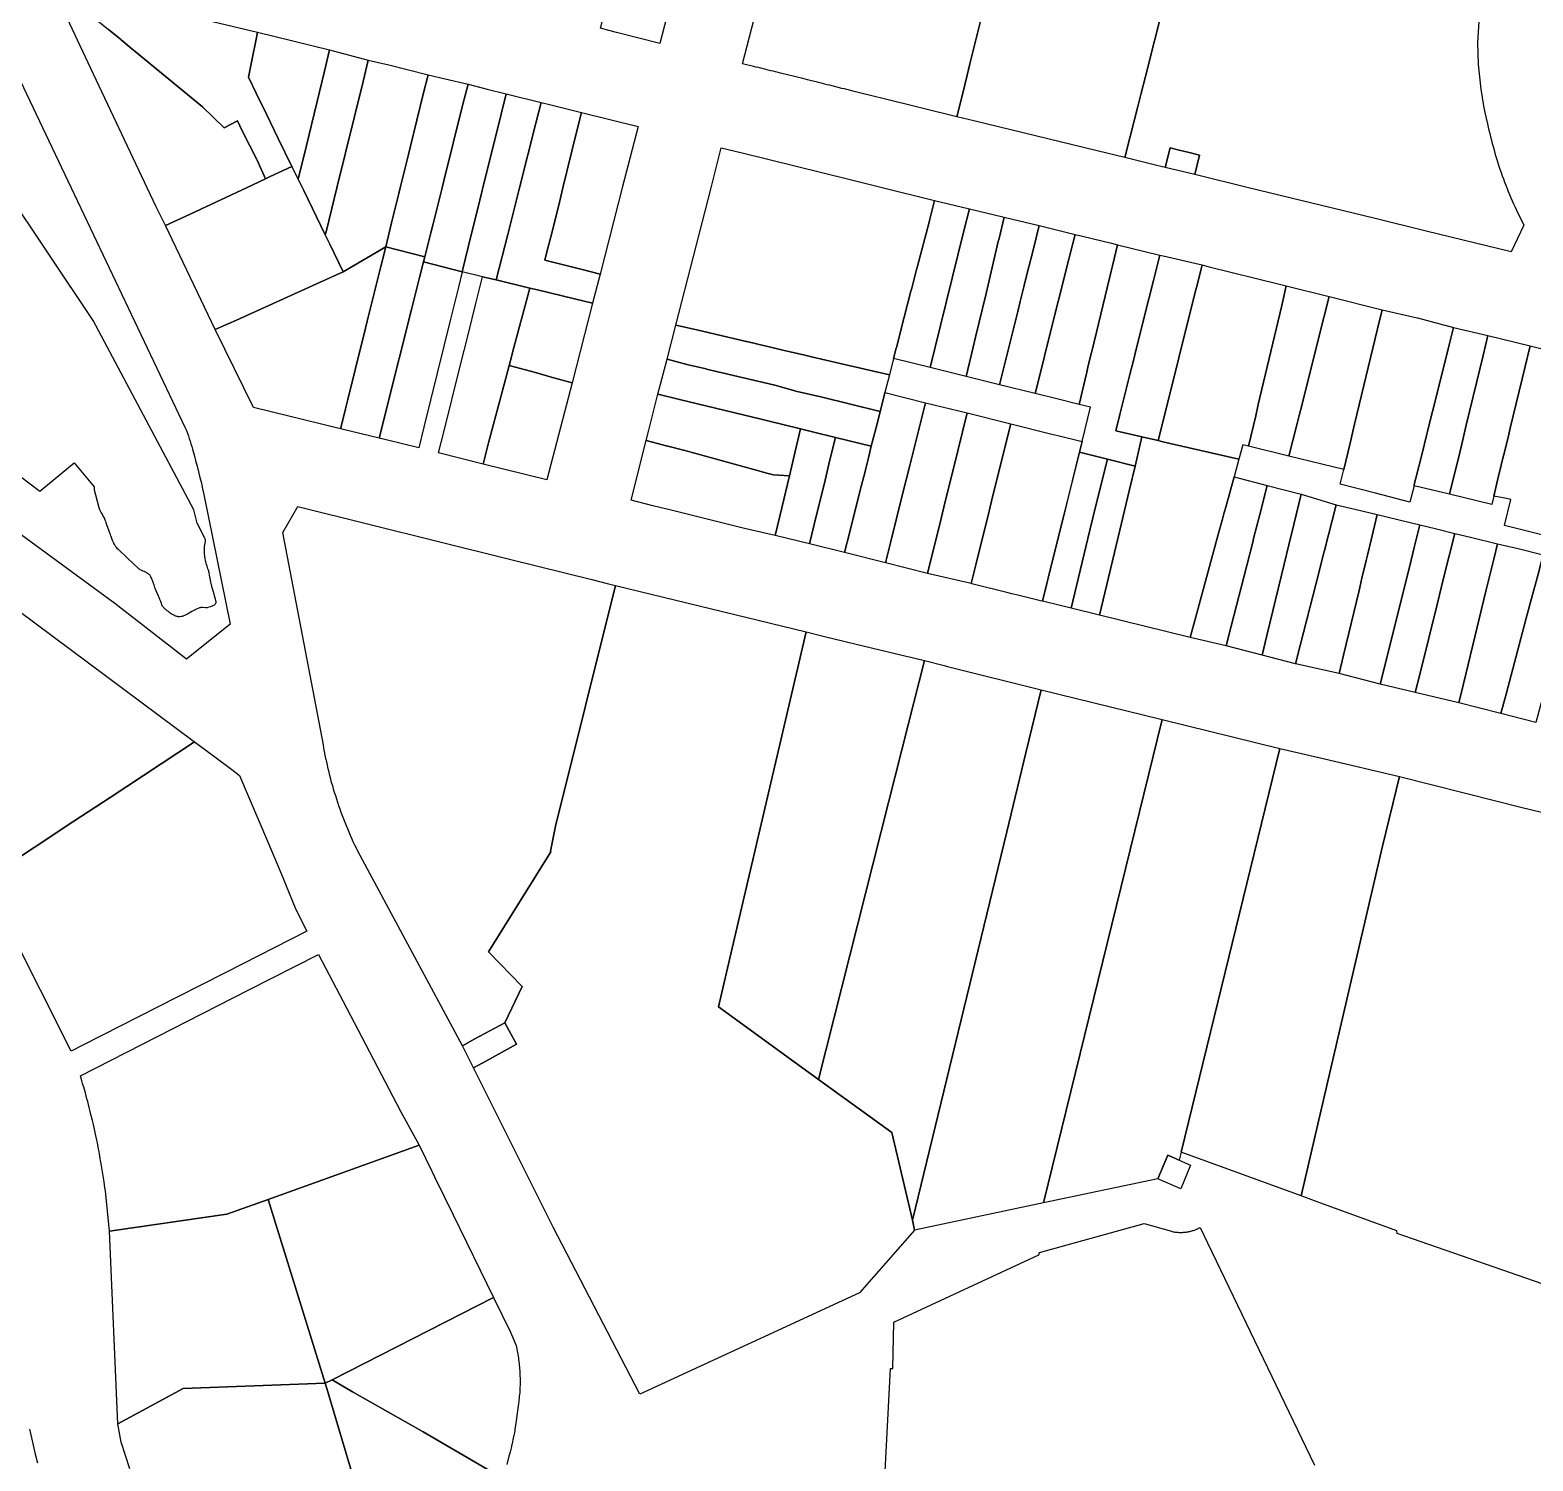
# Model space of a CAD drawing. Header units: metres. Extents: x 3 to 1005126, y 39 to 4383651.
# Drawn here: x 478581.5 to 478789.9, y 4372118.8 to 4372317.1 of the extents above; entities that cross this region are included whole.
import ezdxf

# ---------------------------------------------------------------- set-up
doc = ezdxf.new("R2010")
doc.units = ezdxf.units.M
doc.header["$MEASUREMENT"] = 0
doc.layers.add('TM_Llucmajor', color=7, linetype='Continuous')

msp = doc.modelspace()

# ---------------------------------------------------------------- linework, layer by layer
at = {"layer": 'TM_Llucmajor', "linetype": 'Continuous', "flags": 128}
for points in [[(478661.98, 4372317.01), (478660.62, 4372317.36), (478661.12, 4372319.34), (478661.36, 4372320.29), (478662.09, 4372323.12), (478662.42, 4372324.49), (478663.49, 4372328.65), (478664.08, 4372331), (478665.36, 4372336.08), (478670.75, 4372334.74), (478673.66, 4372334.01), (478672.64, 4372330.04), (478672.52, 4372329.57), (478670.73, 4372322.59), (478668.85, 4372315.23), (478665.94, 4372315.98), (478662.85, 4372316.78), (478661.98, 4372317.01)], [(478729.49, 4372300.36), (478712.39, 4372304.51), (478710.04, 4372305.08), (478710.81, 4372308.17), (478711.48, 4372310.86), (478711.86, 4372312.4), (478713.52, 4372319.06), (478713.71, 4372319.82), (478714.27, 4372322.09), (478715.35, 4372326.43), (478718, 4372325.76), (478722.98, 4372324.5), (478725.25, 4372323.93), (478727.35, 4372323.4), (478730.83, 4372322.52), (478733.43, 4372321.86), (478733.56, 4372321.83), (478738.68, 4372320.54), (478736.23, 4372310.85), (478735.55, 4372308.16), (478735.14, 4372306.52), (478734.04, 4372302.17), (478733.35, 4372299.42), (478729.49, 4372300.36)], [(478608.45, 4372303.54), (478610.28, 4372304.52), (478610.96, 4372303.11), (478612.98, 4372299.15), (478613.02, 4372299.05), (478614.17, 4372296.48), (478611.52, 4372295.24), (478603.02, 4372291.27), (478600.32, 4372290.02), (478599.22, 4372292.23), (478599.03, 4372292.62), (478597.79, 4372295.24), (478589.96, 4372311.78), (478585.92, 4372320.31), (478587.07, 4372321.53), (478592.43, 4372317.17), (478593.82, 4372316.03), (478595.66, 4372314.52), (478596.12, 4372314.14), (478605.42, 4372306.48), (478608.45, 4372303.54)], [(478615.95, 4372302.09), (478614.32, 4372305.44), (478612.89, 4372308.35), (478611.82, 4372310.55), (478612.46, 4372313.79), (478612.68, 4372314.91), (478612.83, 4372315.62), (478613.07, 4372316.81), (478623.07, 4372314.35), (478622.34, 4372311.38), (478619.84, 4372301.08), (478618.7, 4372296.45), (478617.85, 4372298.2), (478615.95, 4372302.09)], [(478619.29, 4372295.24), (478618.7, 4372296.45), (478619.84, 4372301.08), (478622.34, 4372311.38), (478623.07, 4372314.35), (478628.42, 4372312.94), (478627.7, 4372309.99), (478624.08, 4372295.24), (478622.57, 4372289.11), (478622.47, 4372288.72), (478619.47, 4372294.86), (478619.29, 4372295.24)], [(478623.09, 4372287.44), (478622.47, 4372288.72), (478622.57, 4372289.11), (478624.08, 4372295.24), (478627.7, 4372309.99), (478628.42, 4372312.94), (478631.28, 4372312.26), (478636.72, 4372310.9), (478636.06, 4372308.23), (478634.28, 4372300.99), (478634, 4372299.84), (478632.86, 4372295.24), (478632.66, 4372294.45), (478631.66, 4372290.36), (478630.84, 4372287.03), (478624.96, 4372283.61), (478623.09, 4372287.44)], [(478636.26, 4372285.67), (478630.84, 4372287.03), (478631.66, 4372290.36), (478632.66, 4372294.45), (478632.86, 4372295.24), (478634, 4372299.84), (478634.28, 4372300.99), (478636.06, 4372308.23), (478636.72, 4372310.9), (478639.11, 4372310.33), (478642.26, 4372309.58), (478641.56, 4372306.81), (478638.91, 4372296.21), (478638.66, 4372295.24), (478637.41, 4372290.26), (478637.1, 4372289.01), (478636.26, 4372285.67)], [(478641.45, 4372283.6), (478636.09, 4372284.98), (478636.26, 4372285.67), (478637.1, 4372289.01), (478637.41, 4372290.26), (478638.66, 4372295.24), (478638.91, 4372296.21), (478641.56, 4372306.81), (478642.26, 4372309.58), (478644.89, 4372308.91), (478647.53, 4372308.24), (478646.84, 4372305.45), (478644.32, 4372295.24), (478644.22, 4372294.87), (478643.52, 4372292.01), (478642.79, 4372289.08), (478641.45, 4372283.6)], [(478644.28, 4372282.91), (478641.45, 4372283.6), (478642.79, 4372289.08), (478643.52, 4372292.01), (478644.22, 4372294.87), (478644.32, 4372295.24), (478646.84, 4372305.45), (478647.53, 4372308.24), (478652.41, 4372307.05), (478651.68, 4372304.19), (478649.41, 4372295.24), (478649.32, 4372294.86), (478647.77, 4372288.75), (478646.16, 4372282.46), (478644.28, 4372282.91)], [(478650.81, 4372281.33), (478646.16, 4372282.46), (478647.77, 4372288.75), (478649.32, 4372294.86), (478649.41, 4372295.24), (478651.68, 4372304.19), (478652.41, 4372307.05), (478653.54, 4372306.77), (478656.72, 4372306), (478657.99, 4372305.69), (478657.27, 4372302.74), (478655.41, 4372295.24), (478654.97, 4372293.44), (478653.95, 4372289.31), (478653.11, 4372285.97), (478652.92, 4372285.19), (478658.09, 4372283.9), (478660.56, 4372283.27), (478659.51, 4372279.23), (478657.03, 4372279.83), (478651.91, 4372281.08), (478650.81, 4372281.33)], [(478658.09, 4372283.9), (478652.92, 4372285.19), (478653.11, 4372285.97), (478653.95, 4372289.31), (478654.97, 4372293.44), (478655.41, 4372295.24), (478657.27, 4372302.74), (478657.99, 4372305.69), (478665.83, 4372303.72), (478663.64, 4372295.24), (478660.56, 4372283.27), (478658.09, 4372283.9)], [(478673.99, 4372275.53), (478671.08, 4372276.21), (478675.95, 4372295.24), (478677.37, 4372300.78), (478680.27, 4372300.07), (478683.83, 4372299.19), (478695.25, 4372296.38), (478699.87, 4372295.24), (478706.96, 4372293.49), (478706.24, 4372290.69), (478706.19, 4372290.49), (478704.58, 4372284.35), (478704.41, 4372283.72), (478703.79, 4372281.33), (478703.68, 4372280.91), (478702.74, 4372277.29), (478701.65, 4372273.08), (478701.63, 4372273.02), (478701.25, 4372271.58), (478700.68, 4372269.3), (478693.87, 4372270.9), (478689.87, 4372271.82), (478688.94, 4372272.04), (478685.92, 4372272.74), (478683.82, 4372273.23), (478683.62, 4372273.28), (478680.9, 4372273.92), (478680.82, 4372273.94), (478676.51, 4372274.94), (478673.99, 4372275.53)], [(478743.03, 4372297.06), (478738.94, 4372298.06), (478739.6, 4372300.77), (478741.03, 4372300.41), (478741.45, 4372300.31), (478742.26, 4372300.11), (478743.69, 4372299.75), (478743.03, 4372297.06)], [(478607.22, 4372275.58), (478600.32, 4372290.02), (478603.02, 4372291.27), (478611.52, 4372295.24), (478614.17, 4372296.48), (478614.75, 4372296.76), (478617.85, 4372298.2), (478618.7, 4372296.45), (478619.29, 4372295.24), (478619.47, 4372294.86), (478622.47, 4372288.72), (478623.09, 4372287.44), (478624.96, 4372283.61), (478621.66, 4372282.11), (478610.16, 4372276.91), (478609.07, 4372276.42), (478607.22, 4372275.58)], [(478706.33, 4372270.33), (478701.25, 4372271.58), (478701.63, 4372273.02), (478701.65, 4372273.08), (478702.74, 4372277.29), (478703.68, 4372280.91), (478703.79, 4372281.33), (478704.41, 4372283.72), (478704.58, 4372284.35), (478706.19, 4372290.49), (478706.24, 4372290.69), (478706.96, 4372293.49), (478711.77, 4372292.33), (478711.06, 4372289.46), (478707.77, 4372276.15), (478706.33, 4372270.33)], [(478711.34, 4372269.08), (478706.33, 4372270.33), (478707.77, 4372276.15), (478711.06, 4372289.46), (478711.77, 4372292.33), (478716.59, 4372291.16), (478715.9, 4372288.23), (478715.79, 4372287.79), (478714.94, 4372284.21), (478714.08, 4372280.59), (478712.63, 4372274.51), (478712.31, 4372273.15), (478711.34, 4372269.08)], [(478715.94, 4372267.94), (478711.34, 4372269.08), (478712.31, 4372273.15), (478712.63, 4372274.51), (478714.08, 4372280.59), (478714.94, 4372284.21), (478715.79, 4372287.79), (478715.9, 4372288.23), (478716.59, 4372291.16), (478721.45, 4372289.99), (478720.6, 4372286.58), (478719.71, 4372283.02), (478719.33, 4372281.52), (478718.83, 4372279.46), (478718.49, 4372278.09), (478716.95, 4372271.97), (478715.94, 4372267.94)], [(478720.9, 4372266.72), (478715.94, 4372267.94), (478716.95, 4372271.97), (478718.49, 4372278.09), (478718.83, 4372279.46), (478719.33, 4372281.52), (478719.71, 4372283.02), (478720.6, 4372286.58), (478721.45, 4372289.99), (478726.43, 4372288.78), (478725.72, 4372285.9), (478725.58, 4372285.34), (478722.66, 4372273.77), (478722.19, 4372271.88), (478721.9, 4372270.73), (478720.9, 4372266.72)], [(478723.91, 4372265.98), (478720.9, 4372266.72), (478721.9, 4372270.73), (478722.19, 4372271.88), (478722.66, 4372273.77), (478725.58, 4372285.34), (478725.72, 4372285.9), (478726.43, 4372288.78), (478727.44, 4372288.53), (478731.46, 4372287.55), (478732.33, 4372287.34), (478731.63, 4372284.41), (478731.49, 4372283.85), (478728.79, 4372272.74), (478728.67, 4372272.25), (478728.22, 4372270.36), (478728.06, 4372269.69), (478726.99, 4372265.22), (478723.91, 4372265.98)], [(478624.59, 4372261.81), (478612.5, 4372264.77), (478607.22, 4372275.58), (478609.07, 4372276.42), (478610.16, 4372276.91), (478621.66, 4372282.11), (478624.96, 4372283.61), (478630.84, 4372287.03), (478630.12, 4372284.16), (478628.29, 4372276.77), (478628.04, 4372275.78), (478627.34, 4372272.97), (478626.99, 4372271.51), (478626.61, 4372270.01), (478625.6, 4372265.9), (478625.28, 4372264.59), (478625, 4372263.43), (478624.59, 4372261.81)], [(478629.94, 4372260.51), (478624.59, 4372261.81), (478625, 4372263.43), (478625.28, 4372264.59), (478625.6, 4372265.9), (478626.61, 4372270.01), (478626.99, 4372271.51), (478627.34, 4372272.97), (478628.04, 4372275.78), (478628.29, 4372276.77), (478630.12, 4372284.16), (478630.84, 4372287.03), (478636.26, 4372285.67), (478636.09, 4372284.98), (478635.53, 4372282.81), (478634.41, 4372278.36), (478630.96, 4372264.58), (478630.67, 4372263.44), (478629.94, 4372260.51)], [(478728.56, 4372264.82), (478726.99, 4372265.22), (478728.06, 4372269.69), (478728.22, 4372270.36), (478728.67, 4372272.25), (478728.79, 4372272.74), (478731.49, 4372283.85), (478731.63, 4372284.41), (478732.33, 4372287.34), (478738.2, 4372285.91), (478737.31, 4372282.4), (478736.67, 4372279.83), (478734.91, 4372272.87), (478734.51, 4372271.31), (478734.02, 4372269.35), (478732.63, 4372263.81), (478732.06, 4372261.53), (478735.7, 4372260.7), (478734.74, 4372256.65), (478730.94, 4372257.6), (478727.04, 4372258.59), (478727.41, 4372260.06), (478728.56, 4372264.82)], [(478630.91, 4372260.28), (478629.94, 4372260.51), (478630.67, 4372263.44), (478630.96, 4372264.58), (478634.41, 4372278.36), (478635.53, 4372282.81), (478636.09, 4372284.98), (478641.45, 4372283.6), (478640.92, 4372281.48), (478639.82, 4372277.01), (478636.14, 4372262.06), (478635.42, 4372259.2), (478630.91, 4372260.28)], [(478735.7, 4372260.7), (478732.06, 4372261.53), (478732.63, 4372263.81), (478734.02, 4372269.35), (478734.51, 4372271.31), (478734.91, 4372272.87), (478736.67, 4372279.83), (478737.31, 4372282.4), (478738.2, 4372285.91), (478738.66, 4372285.8), (478743.64, 4372284.63), (478744.04, 4372284.54), (478743.34, 4372281.73), (478743.15, 4372280.94), (478738.51, 4372262.36), (478737.97, 4372260.19), (478735.7, 4372260.7)], [(478738.58, 4372260.04), (478737.97, 4372260.19), (478738.51, 4372262.36), (478743.15, 4372280.94), (478743.34, 4372281.73), (478744.04, 4372284.54), (478745.01, 4372284.3), (478754.76, 4372281.87), (478755.72, 4372281.63), (478755.08, 4372278.9), (478751.84, 4372265.19), (478751.49, 4372263.63), (478750.49, 4372259.4), (478749.68, 4372259.61), (478749.15, 4372257.63), (478743.86, 4372258.84), (478738.58, 4372260.04)], [(478644.34, 4372256.94), (478638.16, 4372258.49), (478638.89, 4372261.38), (478641.17, 4372270.53), (478642.27, 4372274.87), (478643.35, 4372279.22), (478644.28, 4372282.91), (478646.16, 4372282.46), (478650.81, 4372281.33), (478648.62, 4372273.1), (478648.15, 4372271.31), (478647.96, 4372270.62), (478647.5, 4372268.86), (478645.11, 4372259.87), (478644.34, 4372256.94)], [(478651.61, 4372269.62), (478647.96, 4372270.62), (478648.15, 4372271.31), (478648.62, 4372273.1), (478650.81, 4372281.33), (478651.91, 4372281.08), (478657.03, 4372279.83), (478659.51, 4372279.23), (478656.72, 4372268.2), (478653.99, 4372268.96), (478651.61, 4372269.62)], [(478756.08, 4372258.03), (478750.49, 4372259.4), (478751.49, 4372263.63), (478751.84, 4372265.19), (478755.08, 4372278.9), (478755.72, 4372281.63), (478761.66, 4372280.15), (478760.99, 4372277.46), (478759.87, 4372273.06), (478758.78, 4372268.75), (478757.68, 4372264.38), (478757.56, 4372263.86), (478757.13, 4372262.2), (478756.08, 4372258.03)], [(478763.68, 4372256.17), (478756.08, 4372258.03), (478757.13, 4372262.2), (478757.56, 4372263.86), (478757.68, 4372264.38), (478758.78, 4372268.75), (478759.87, 4372273.06), (478760.99, 4372277.46), (478761.66, 4372280.15), (478768.99, 4372278.3), (478768.36, 4372275.67), (478765.19, 4372262.48), (478764.56, 4372259.85), (478763.68, 4372256.17)], [(478773.43, 4372253.94), (478772.86, 4372251.65), (478768.11, 4372252.9), (478763.2, 4372254.17), (478763.68, 4372256.17), (478764.56, 4372259.85), (478765.19, 4372262.48), (478768.36, 4372275.67), (478768.99, 4372278.3), (478773.88, 4372277.21), (478773.91, 4372277.2), (478778.88, 4372275.88), (478778.24, 4372273.28), (478776.16, 4372264.94), (478775.81, 4372263.54), (478775.31, 4372261.47), (478775.11, 4372260.71), (478774.63, 4372258.78), (478773.69, 4372254.97), (478773.47, 4372254.11), (478773.43, 4372253.94)], [(478672.77, 4372270.71), (478669.85, 4372271.47), (478671.08, 4372276.21), (478673.99, 4372275.53), (478676.51, 4372274.94), (478680.82, 4372273.94), (478680.9, 4372273.92), (478683.62, 4372273.28), (478683.82, 4372273.23), (478685.92, 4372272.74), (478688.94, 4372272.04), (478689.87, 4372271.82), (478693.87, 4372270.9), (478700.68, 4372269.3), (478700.06, 4372266.84), (478699.9, 4372266.2), (478699.4, 4372264.23), (478691.17, 4372266.28), (478687.9, 4372267.02), (478684.78, 4372267.86), (478675.31, 4372270.11), (478675.26, 4372270.12), (478672.77, 4372270.71)], [(478778.37, 4372252.76), (478773.43, 4372253.94), (478773.47, 4372254.11), (478773.69, 4372254.97), (478774.63, 4372258.78), (478775.11, 4372260.71), (478775.31, 4372261.47), (478775.81, 4372263.54), (478776.16, 4372264.94), (478778.24, 4372273.28), (478778.88, 4372275.88), (478783.67, 4372274.76), (478783.01, 4372272.01), (478780.67, 4372262.31), (478779.99, 4372259.51), (478779.53, 4372257.56), (478779.37, 4372256.9), (478778.37, 4372252.76)], [(478784.49, 4372252.51), (478784.21, 4372251.34), (478778.37, 4372252.76), (478779.37, 4372256.9), (478779.53, 4372257.56), (478779.99, 4372259.51), (478780.67, 4372262.31), (478783.01, 4372272.01), (478783.67, 4372274.76), (478789.52, 4372273.34), (478788.83, 4372270.46), (478786.77, 4372261.92), (478786.51, 4372260.84), (478786.06, 4372258.97), (478785.62, 4372257.2), (478785.38, 4372256.21), (478785.21, 4372255.49), (478784.49, 4372252.51)], [(478786.24, 4372252.15), (478784.49, 4372252.51), (478785.21, 4372255.49), (478785.38, 4372256.21), (478785.62, 4372257.2), (478786.06, 4372258.97), (478786.51, 4372260.84), (478786.77, 4372261.92), (478788.83, 4372270.46), (478789.52, 4372273.34), (478798.5, 4372271.06), (478801.92, 4372264.42), (478810.02, 4372248.66), (478808.59, 4372246.8), (478801.58, 4372248.4), (478800.71, 4372244.77), (478796.88, 4372245.72), (478785.98, 4372248.43), (478786.86, 4372252.01), (478786.24, 4372252.15)], [(478656.72, 4372268.2), (478653.17, 4372254.76), (478644.34, 4372256.94), (478645.11, 4372259.87), (478647.5, 4372268.86), (478647.96, 4372270.62), (478651.61, 4372269.62), (478653.99, 4372268.96), (478656.72, 4372268.2)], [(478671.56, 4372265.9), (478668.59, 4372266.61), (478669.85, 4372271.47), (478672.77, 4372270.71), (478675.26, 4372270.12), (478675.31, 4372270.11), (478684.78, 4372267.86), (478687.9, 4372267.02), (478691.17, 4372266.28), (478699.4, 4372264.23), (478699.02, 4372262.71), (478698.18, 4372259.4), (478693.2, 4372260.62), (478690.2, 4372261.36), (478688.37, 4372261.81), (478683.63, 4372262.96), (478682.9, 4372263.15), (478674.1, 4372265.27), (478671.56, 4372265.9)], [(478669.96, 4372259.42), (478669.94, 4372259.42), (478666.96, 4372260.19), (478667.33, 4372261.66), (478668.59, 4372266.61), (478671.56, 4372265.9), (478674.1, 4372265.27), (478682.9, 4372263.15), (478683.63, 4372262.96), (478688.37, 4372261.81), (478687.63, 4372258.69), (478686.83, 4372255.33), (478684.63, 4372255.44), (478683.69, 4372255.7), (478681.87, 4372256.2), (478672.49, 4372258.78), (478669.96, 4372259.42)], [(478700.15, 4372243.26), (478694.47, 4372244.66), (478695.15, 4372247.37), (478696.7, 4372253.52), (478697.26, 4372255.72), (478697.41, 4372256.33), (478697.78, 4372257.79), (478698.18, 4372259.4), (478699.02, 4372262.71), (478699.4, 4372264.23), (478699.9, 4372266.2), (478700.06, 4372266.84), (478705.67, 4372265.45), (478704.15, 4372259.34), (478703.5, 4372256.72), (478702.51, 4372252.76), (478700.83, 4372246), (478700.15, 4372243.26)], [(478705.99, 4372241.76), (478700.15, 4372243.26), (478700.83, 4372246), (478702.51, 4372252.76), (478703.5, 4372256.72), (478704.15, 4372259.34), (478705.67, 4372265.45), (478711.45, 4372264.02), (478709.58, 4372256.34), (478709.25, 4372255.08), (478708.25, 4372250.98), (478707.66, 4372248.59), (478706.68, 4372244.59), (478705.99, 4372241.76)], [(478712.01, 4372240.37), (478705.99, 4372241.76), (478706.68, 4372244.59), (478707.66, 4372248.59), (478708.25, 4372250.98), (478709.25, 4372255.08), (478709.58, 4372256.34), (478711.45, 4372264.02), (478717.51, 4372262.51), (478714.99, 4372252.38), (478714.51, 4372250.42), (478712.7, 4372243.15), (478712.01, 4372240.37)], [(478689.61, 4372245.9), (478684.85, 4372247.05), (478685.49, 4372249.7), (478686.83, 4372255.33), (478687.63, 4372258.69), (478688.37, 4372261.81), (478690.2, 4372261.36), (478693.2, 4372260.62), (478692.44, 4372257.52), (478691.76, 4372254.71), (478690.26, 4372248.55), (478689.61, 4372245.9)], [(478712.3, 4372240.3), (478712.01, 4372240.37), (478712.7, 4372243.15), (478714.51, 4372250.42), (478714.99, 4372252.38), (478717.51, 4372262.51), (478723.2, 4372261.1), (478724.03, 4372260.89), (478727.4, 4372260.06), (478727.03, 4372258.59), (478725.58, 4372252.72), (478724.9, 4372249.99), (478724.36, 4372247.81), (478722.62, 4372240.74), (478721.91, 4372237.92), (478721.8, 4372237.95), (478718.5, 4372238.76), (478718.08, 4372238.86), (478717.67, 4372238.96), (478716.95, 4372239.14), (478712.3, 4372240.3)], [(478670.44, 4372250.53), (478667.87, 4372251.17), (478664.86, 4372251.92), (478666.96, 4372260.19), (478669.94, 4372259.42), (478669.96, 4372259.42), (478672.49, 4372258.78), (478681.87, 4372256.2), (478683.69, 4372255.7), (478684.63, 4372255.44), (478686.83, 4372255.33), (478685.49, 4372249.7), (478684.85, 4372247.05), (478680.59, 4372248), (478676.51, 4372249.02), (478670.44, 4372250.53)], [(478694.47, 4372244.66), (478689.61, 4372245.9), (478690.26, 4372248.55), (478691.76, 4372254.71), (478692.44, 4372257.52), (478693.2, 4372260.62), (478698.18, 4372259.4), (478697.78, 4372257.79), (478697.41, 4372256.33), (478697.26, 4372255.72), (478696.7, 4372253.52), (478695.15, 4372247.37), (478694.47, 4372244.66)], [(478742.37, 4372232.91), (478729.83, 4372236), (478730.56, 4372239.08), (478732.4, 4372246.79), (478733.96, 4372253.4), (478734.74, 4372256.65), (478735.7, 4372260.7), (478737.97, 4372260.19), (478738.58, 4372260.04), (478743.86, 4372258.84), (478749.15, 4372257.63), (478748.47, 4372255.19), (478747.33, 4372250.96), (478747.11, 4372250.22), (478746.85, 4372249.28), (478746.27, 4372247.16), (478743.16, 4372235.78), (478742.37, 4372232.91)], [(478725.9, 4372236.95), (478721.92, 4372237.92), (478722.72, 4372241.11), (478724.37, 4372247.81), (478724.91, 4372249.99), (478725.59, 4372252.72), (478727.04, 4372258.59), (478730.94, 4372257.6), (478729.44, 4372251.74), (478728.49, 4372247.76), (478726.65, 4372240.08), (478725.9, 4372236.95)], [(478729.83, 4372236), (478725.9, 4372236.95), (478726.65, 4372240.08), (478728.49, 4372247.76), (478729.44, 4372251.74), (478730.94, 4372257.6), (478734.74, 4372256.65), (478733.96, 4372253.4), (478732.4, 4372246.79), (478730.56, 4372239.08), (478729.83, 4372236)], [(478747.38, 4372231.76), (478742.37, 4372232.91), (478743.16, 4372235.78), (478746.27, 4372247.16), (478746.85, 4372249.28), (478747.11, 4372250.22), (478747.33, 4372250.96), (478748.47, 4372255.19), (478753.08, 4372253.99), (478751.99, 4372249.77), (478751.42, 4372247.52), (478751.28, 4372246.97), (478751.01, 4372245.94), (478750.24, 4372242.9), (478748.08, 4372234.49), (478747.38, 4372231.76)], [(478752.37, 4372230.47), (478747.38, 4372231.76), (478748.08, 4372234.49), (478750.24, 4372242.9), (478751.01, 4372245.94), (478751.28, 4372246.97), (478751.42, 4372247.52), (478751.99, 4372249.77), (478753.08, 4372253.99), (478757.78, 4372252.77), (478756.76, 4372248.55), (478756.08, 4372245.74), (478755.42, 4372243.05), (478755.06, 4372241.55), (478753.03, 4372233.2), (478752.37, 4372230.47)], [(478641.47, 4372176.31), (478626.99, 4372203.26), (478626.78, 4372203.7), (478626.57, 4372204.13), (478626.35, 4372204.58), (478626.16, 4372205.02), (478625.96, 4372205.46), (478625.77, 4372205.91), (478625.59, 4372206.36), (478625.39, 4372206.81), (478625.2, 4372207.26), (478625.03, 4372207.71), (478624.86, 4372208.17), (478624.69, 4372208.63), (478624.53, 4372209.09), (478624.36, 4372209.55), (478624.21, 4372210.01), (478624.05, 4372210.47), (478623.91, 4372210.94), (478623.76, 4372211.41), (478623.61, 4372211.87), (478623.49, 4372212.34), (478623.35, 4372212.81), (478623.22, 4372213.28), (478623.1, 4372213.76), (478622.99, 4372214.23), (478622.88, 4372214.7), (478622.77, 4372215.19), (478622.66, 4372215.65), (478622.56, 4372216.13), (478622.47, 4372216.61), (478622.38, 4372217.08), (478622.28, 4372217.56), (478622.21, 4372218.04), (478616.57, 4372247.45), (478618.66, 4372251.08), (478648, 4372243.78), (478659.41, 4372240.94), (478661.74, 4372240.36), (478662.71, 4372240.12), (478654.38, 4372206.74), (478653.69, 4372203.26), (478653.74, 4372203.21), (478645.11, 4372189.31), (478649.78, 4372184.52), (478647.35, 4372179.51), (478643.2, 4372177.25), (478641.47, 4372176.31)], [(478757.01, 4372229.27), (478752.37, 4372230.47), (478753.03, 4372233.2), (478755.06, 4372241.55), (478755.42, 4372243.05), (478756.08, 4372245.74), (478756.76, 4372248.55), (478757.78, 4372252.77), (478762.65, 4372251.31), (478761.02, 4372244.96), (478760.9, 4372244.51), (478760.24, 4372241.88), (478757.7, 4372231.99), (478757.01, 4372229.27)], [(478763.06, 4372227.91), (478757.01, 4372229.27), (478757.7, 4372231.99), (478760.24, 4372241.88), (478760.9, 4372244.51), (478761.02, 4372244.96), (478762.65, 4372251.31), (478765.24, 4372250.67), (478768.33, 4372249.94), (478767.58, 4372246.83), (478766.97, 4372244.29), (478766.8, 4372243.59), (478766.21, 4372241.13), (478765.81, 4372239.4), (478763.67, 4372230.44), (478763.06, 4372227.91)], [(478768.75, 4372226.45), (478763.06, 4372227.91), (478763.67, 4372230.44), (478765.81, 4372239.4), (478766.21, 4372241.13), (478766.8, 4372243.59), (478766.97, 4372244.29), (478767.58, 4372246.83), (478768.33, 4372249.94), (478774.24, 4372248.5), (478773.45, 4372245.37), (478772.83, 4372242.83), (478772.7, 4372242.31), (478769.42, 4372229.15), (478768.75, 4372226.45)], [(478773.6, 4372225.28), (478768.75, 4372226.45), (478769.42, 4372229.15), (478772.7, 4372242.31), (478772.83, 4372242.83), (478773.45, 4372245.37), (478774.24, 4372248.5), (478776.36, 4372247.99), (478779.08, 4372247.33), (478777.53, 4372241.11), (478776.67, 4372237.66), (478774.27, 4372227.97), (478773.6, 4372225.28)], [(478779.65, 4372223.83), (478773.6, 4372225.28), (478774.27, 4372227.97), (478776.67, 4372237.66), (478777.53, 4372241.11), (478779.08, 4372247.33), (478781.25, 4372246.81), (478785, 4372245.9), (478784.48, 4372243.75), (478783.45, 4372239.51), (478780.29, 4372226.49), (478779.65, 4372223.83)], [(478785.47, 4372222.36), (478779.65, 4372223.83), (478780.29, 4372226.49), (478783.45, 4372239.51), (478784.48, 4372243.75), (478785, 4372245.9), (478787.85, 4372245.22), (478791.35, 4372244.37), (478790.92, 4372242.77), (478790.76, 4372242.17), (478789.59, 4372237.78), (478789, 4372235.58), (478788.72, 4372234.53), (478788.25, 4372232.77), (478787.59, 4372230.3), (478786.19, 4372225.05), (478785.47, 4372222.36)], [(478790.33, 4372221.11), (478785.47, 4372222.36), (478786.19, 4372225.05), (478787.59, 4372230.3), (478788.25, 4372232.77), (478788.72, 4372234.53), (478789, 4372235.58), (478789.59, 4372237.78), (478790.76, 4372242.17), (478790.92, 4372242.77), (478791.35, 4372244.37), (478796.2, 4372243.2), (478795.81, 4372241.67), (478795.75, 4372241.48), (478794.24, 4372235.81), (478793.56, 4372233.28), (478791.06, 4372223.86), (478790.33, 4372221.11)], [(478704.18, 4372150.77), (478696.56, 4372142.08), (478666.06, 4372128.03), (478654.05, 4372151.15), (478643, 4372173.23), (478644.84, 4372174.23), (478649, 4372176.51), (478647.35, 4372179.51), (478649.78, 4372184.52), (478645.11, 4372189.31), (478653.74, 4372203.21), (478653.69, 4372203.26), (478654.38, 4372206.74), (478662.71, 4372240.12), (478689.15, 4372233.69), (478678.88, 4372189.82), (478676.97, 4372181.69), (478689.51, 4372172.6), (478690.86, 4372171.63), (478701.02, 4372164.27), (478703.9, 4372152.13), (478704.18, 4372150.77)], [(478690.86, 4372171.63), (478689.51, 4372172.6), (478676.97, 4372181.69), (478678.88, 4372189.82), (478689.15, 4372233.69), (478691.69, 4372233.06), (478697.25, 4372231.71), (478702.83, 4372230.35), (478703.83, 4372230.11), (478705.55, 4372229.69), (478704.81, 4372226.78), (478703.3, 4372220.81), (478700.62, 4372210.23), (478690.86, 4372171.63)], [(478703.9, 4372152.13), (478701.02, 4372164.27), (478690.86, 4372171.63), (478700.62, 4372210.23), (478703.3, 4372220.81), (478704.81, 4372226.78), (478705.55, 4372229.69), (478708.46, 4372228.96), (478708.72, 4372228.9), (478721.75, 4372225.65), (478719.62, 4372216.9), (478716.97, 4372205.94), (478703.9, 4372152.13)], [(478704.18, 4372150.77), (478703.9, 4372152.13), (478716.97, 4372205.94), (478719.62, 4372216.9), (478721.75, 4372225.65), (478738.51, 4372221.55), (478722.06, 4372154.53), (478704.18, 4372150.77)], [(478722.06, 4372154.53), (478738.51, 4372221.55), (478754.81, 4372217.53), (478741.15, 4372161.58), (478740.88, 4372160.44), (478739.28, 4372161.13), (478737.92, 4372157.86), (478722.06, 4372154.53)], [(478757.77, 4372155.5), (478741.15, 4372161.58), (478754.81, 4372217.53), (478760.83, 4372216.11), (478771.4, 4372213.61), (478769.04, 4372203.99), (478757.77, 4372155.5)], [(478592.53, 4372150.62), (478591.97, 4372156.2), (478591.91, 4372156.62), (478591.79, 4372157.45), (478591.66, 4372158.28), (478591.57, 4372158.83), (478591.39, 4372159.94), (478591.31, 4372160.4), (478591.26, 4372160.7), (478591.15, 4372161.31), (478591.09, 4372161.62), (478590.98, 4372162.23), (478590.86, 4372162.84), (478590.77, 4372163.24), (478590.6, 4372164.05), (478590.4, 4372164.96), (478590.27, 4372165.56), (478590.17, 4372165.97), (478589.98, 4372166.77), (478589.83, 4372167.37), (478589.73, 4372167.77), (478589.52, 4372168.57), (478589.42, 4372168.97), (478589.2, 4372169.77), (478588.97, 4372170.57), (478588.82, 4372171.1), (478588.72, 4372171.45), (478588.51, 4372172.16), (478611.87, 4372184.04), (478621.53, 4372188.96), (478625.42, 4372181.55), (478632.91, 4372167.24), (478635.47, 4372162.53), (478614.54, 4372155.01), (478608.81, 4372152.95), (478592.53, 4372150.62)], [(478643, 4372173.23), (478641.47, 4372176.31), (478643.2, 4372177.25), (478647.35, 4372179.51), (478649, 4372176.51), (478644.84, 4372174.23), (478643, 4372173.23)], [(478622.46, 4372129.53), (478614.54, 4372155.01), (478635.47, 4372162.53), (478637.23, 4372158.92), (478637.6, 4372158.16), (478639, 4372155.31), (478640.2, 4372152.88), (478645.8, 4372141.43), (478623.41, 4372130.02), (478622.46, 4372129.53)], [(478740.88, 4372160.44), (478742.42, 4372159.75), (478741.1, 4372156.5), (478737.92, 4372157.86), (478739.28, 4372161.13), (478740.88, 4372160.44)], [(478593.68, 4372123.91), (478592.53, 4372150.62), (478608.81, 4372152.95), (478614.54, 4372155.01), (478622.46, 4372129.53), (478602.74, 4372128.8), (478593.68, 4372123.91)]]:
    msp.add_lwpolyline(points, close=True, dxfattribs=at)
for points in [[(478571.8, 4372327.68), (478587.23, 4372295.24), (478603.06, 4372261.96), (478603.2, 4372261.6), (478603.34, 4372261.23), (478603.48, 4372260.87), (478603.6, 4372260.5), (478603.73, 4372260.13), (478603.84, 4372259.76), (478603.95, 4372259.38), (478604.06, 4372259.01), (478604.28, 4372258.23), (478604.49, 4372257.44), (478604.7, 4372256.66), (478604.9, 4372255.87), (478605.09, 4372255.08), (478605.28, 4372254.29), (478605.46, 4372253.49), (478605.63, 4372252.7), (478609.28, 4372234.76), (478603.22, 4372229.89), (478593.3, 4372237.63), (478574.88, 4372251.08)], [(478713.52, 4372319.06), (478711.86, 4372312.4), (478711.48, 4372310.86), (478710.81, 4372308.17), (478710.04, 4372305.08), (478710.04, 4372305.08), (478699.78, 4372307.62), (478699.39, 4372307.71), (478699, 4372307.81), (478698.61, 4372307.91), (478696.16, 4372308.51), (478695.82, 4372308.6), (478695.48, 4372308.68), (478695.13, 4372308.77), (478694.79, 4372308.85), (478694.45, 4372308.94), (478694.11, 4372309.02), (478692.75, 4372309.36), (478692.41, 4372309.44), (478692.07, 4372309.52), (478691.73, 4372309.61), (478691.39, 4372309.69), (478691.04, 4372309.78), (478690.7, 4372309.86), (478689.68, 4372310.11), (478689.35, 4372310.2), (478689, 4372310.28), (478688.66, 4372310.37), (478685.59, 4372311.13), (478685.26, 4372311.21), (478684.9, 4372311.3), (478684.57, 4372311.38), (478684.23, 4372311.46), (478683.89, 4372311.55), (478683.55, 4372311.63), (478683.21, 4372311.72), (478682.86, 4372311.8), (478682.52, 4372311.89), (478682.18, 4372311.97), (478681.84, 4372312.05), (478680.32, 4372312.43), (478684.14, 4372327.24)], [(478594.54, 4372321.2), (478613.07, 4372316.81), (478612.83, 4372315.62), (478612.68, 4372314.91), (478612.46, 4372313.79), (478611.82, 4372310.55), (478612.89, 4372308.35), (478614.32, 4372305.44), (478615.95, 4372302.09), (478617.85, 4372298.2), (478614.75, 4372296.76), (478614.17, 4372296.48), (478613.02, 4372299.05), (478612.98, 4372299.15), (478610.96, 4372303.11), (478610.28, 4372304.52), (478608.45, 4372303.54), (478608.45, 4372303.54), (478605.42, 4372306.48), (478596.12, 4372314.14), (478595.66, 4372314.52), (478593.82, 4372316.03), (478592.43, 4372317.17)], [(478782.43, 4372318.27), (478782.24, 4372315.37), (478782.34, 4372312.34), (478782.68, 4372308.91), (478783.06, 4372306.58), (478783.27, 4372305.68), (478783.62, 4372304.12), (478783.72, 4372303.66), (478783.82, 4372303.21), (478783.93, 4372302.75), (478784.04, 4372302.3), (478784.15, 4372301.84), (478784.27, 4372301.39), (478784.39, 4372300.94), (478784.52, 4372300.49), (478784.65, 4372300.03), (478784.78, 4372299.59), (478784.92, 4372299.14), (478785.06, 4372298.69), (478785.21, 4372298.24), (478785.35, 4372297.8), (478785.51, 4372297.35), (478785.66, 4372296.91), (478785.82, 4372296.47), (478785.99, 4372296.03), (478786.16, 4372295.59), (478786.3, 4372295.24), (478786.33, 4372295.16), (478786.5, 4372294.72), (478786.68, 4372294.29), (478786.87, 4372293.86), (478787.05, 4372293.43), (478787.24, 4372293), (478787.44, 4372292.57), (478787.63, 4372292.15), (478787.83, 4372291.72), (478788.04, 4372291.3), (478788.24, 4372290.88), (478788.46, 4372290.47), (478788.67, 4372290.05), (478786.92, 4372286.36), (478775.12, 4372289.24), (478767.87, 4372291.01), (478750.5, 4372295.24), (478743.03, 4372297.06), (478743.69, 4372299.75), (478742.26, 4372300.11), (478741.45, 4372300.31), (478741.03, 4372300.41), (478739.6, 4372300.77), (478738.94, 4372298.06), (478738.94, 4372298.06), (478737.41, 4372298.43), (478733.35, 4372299.42), (478734.04, 4372302.17), (478735.14, 4372306.52), (478735.55, 4372308.16), (478736.23, 4372310.85), (478738.68, 4372320.54)], [(478573.46, 4372260.28), (478582.88, 4372253.2), (478587.63, 4372257.11), (478590.44, 4372253.79), (478590.41, 4372253.36), (478591.01, 4372251.12), (478591.03, 4372251.05), (478591.08, 4372250.9), (478591.13, 4372250.76), (478591.17, 4372250.66), (478591.26, 4372250.47), (478591.31, 4372250.38), (478591.4, 4372250.2), (478591.6, 4372249.83), (478591.69, 4372249.65), (478591.79, 4372249.47), (478591.83, 4372249.37), (478591.89, 4372249.23), (478591.98, 4372249.01), (478592.03, 4372248.86), (478592.14, 4372248.57), (478592.45, 4372247.68), (478592.56, 4372247.39), (478592.62, 4372247.24), (478592.66, 4372247.14), (478592.73, 4372246.94), (478592.88, 4372246.52), (478592.96, 4372246.32), (478593.04, 4372246.12), (478593.09, 4372246.02), (478593.16, 4372245.88), (478593.23, 4372245.75), (478593.27, 4372245.69), (478593.32, 4372245.61), (478593.39, 4372245.52), (478593.49, 4372245.4), (478593.58, 4372245.3), (478593.75, 4372245.14), (478594.09, 4372244.82), (478594.77, 4372244.19), (478595.11, 4372243.87), (478596.59, 4372242.47), (478596.64, 4372242.42), (478596.76, 4372242.34), (478596.88, 4372242.26), (478596.97, 4372242.22), (478597.03, 4372242.19), (478597.15, 4372242.13), (478597.52, 4372241.98), (478597.63, 4372241.92), (478597.69, 4372241.89), (478597.8, 4372241.83), (478597.86, 4372241.8), (478597.93, 4372241.74), (478597.99, 4372241.69), (478598.07, 4372241.62), (478598.13, 4372241.55), (478598.18, 4372241.47), (478598.23, 4372241.37), (478598.29, 4372241.24), (478598.35, 4372241.1), (478598.39, 4372241.02), (478598.45, 4372240.84), (478598.55, 4372240.57), (478598.67, 4372240.21), (478598.73, 4372240.03), (478598.79, 4372239.85), (478598.83, 4372239.76), (478598.88, 4372239.63), (478598.97, 4372239.43), (478599.14, 4372239.02), (478599.3, 4372238.66), (478599.38, 4372238.48), (478599.5, 4372238.21), (478599.57, 4372238.02), (478599.6, 4372237.93), (478599.65, 4372237.79), (478599.81, 4372237.32), (478599.97, 4372237.13), (478600.05, 4372237.04), (478600.11, 4372236.98), (478600.23, 4372236.87), (478600.29, 4372236.82), (478600.41, 4372236.72), (478600.5, 4372236.66), (478600.68, 4372236.53), (478600.81, 4372236.43), (478600.94, 4372236.34), (478601, 4372236.29), (478601.1, 4372236.23), (478601.25, 4372236.14), (478601.4, 4372236.06), (478601.48, 4372236.02), (478601.58, 4372235.97), (478601.71, 4372235.92), (478601.83, 4372235.88), (478601.96, 4372235.85), (478602.04, 4372235.83), (478602.14, 4372235.82), (478602.22, 4372235.82), (478602.32, 4372235.82), (478602.5, 4372235.84), (478602.68, 4372235.88), (478602.8, 4372235.92), (478602.87, 4372235.95), (478603.02, 4372236.01), (478603.1, 4372236.05), (478603.26, 4372236.14), (478603.37, 4372236.2), (478603.58, 4372236.32), (478603.74, 4372236.41), (478603.98, 4372236.54), (478604.1, 4372236.6), (478604.38, 4372236.74), (478604.53, 4372236.81), (478604.74, 4372236.9), (478604.96, 4372237), (478605.07, 4372237.04), (478605.15, 4372237.07), (478605.25, 4372237.09), (478605.32, 4372237.09), (478605.5, 4372237.09), (478605.86, 4372237.06), (478605.98, 4372237.06), (478606.13, 4372237.07), (478606.22, 4372237.09), (478606.54, 4372237.19), (478606.68, 4372237.24), (478606.83, 4372237.29), (478606.9, 4372237.32), (478606.99, 4372237.37), (478607.09, 4372237.43), (478607.15, 4372237.47), (478607.21, 4372237.53), (478607.26, 4372237.58), (478607.31, 4372237.68), (478607.33, 4372237.77), (478607.33, 4372237.84), (478607.31, 4372237.96), (478607.3, 4372238.04), (478607.26, 4372238.2), (478607.22, 4372238.36), (478607.12, 4372238.69), (478607.05, 4372238.93), (478606.97, 4372239.22), (478606.8, 4372239.8), (478606.68, 4372240.24), (478606.65, 4372240.36), (478606.6, 4372240.6), (478606.55, 4372240.84), (478606.47, 4372241.32), (478606.42, 4372241.56), (478606.4, 4372241.68), (478606.36, 4372241.86), (478606.33, 4372241.99), (478606.31, 4372242.08), (478606.25, 4372242.25), (478606.2, 4372242.42), (478606.09, 4372242.77), (478606, 4372243.03), (478605.95, 4372243.2), (478605.92, 4372243.29), (478605.89, 4372243.42), (478605.85, 4372243.55), (478605.84, 4372243.62), (478605.81, 4372243.8), (478605.79, 4372243.92), (478605.78, 4372244), (478605.76, 4372244.16), (478605.75, 4372244.28), (478605.73, 4372244.52), (478605.72, 4372244.68), (478605.71, 4372245), (478605.7, 4372245.24), (478605.7, 4372245.35), (478605.71, 4372245.42), (478605.72, 4372245.57), (478605.75, 4372245.72), (478605.81, 4372246.01), (478605.83, 4372246.11), (478605.85, 4372246.23), (478605.85, 4372246.32), (478605.84, 4372246.44), (478605.83, 4372246.51), (478605.81, 4372246.61), (478605.77, 4372246.69), (478604.71, 4372248.75), (478604.26, 4372250.59), (478590.29, 4372276.85), (478578, 4372295.24)], [(478579.83, 4372236.69), (478604.34, 4372218.44), (478592.62, 4372210.74), (478587.62, 4372207.45), (478576.67, 4372200.25)], [(478576.67, 4372200.25), (478587.62, 4372207.45), (478592.62, 4372210.74), (478604.34, 4372218.44), (478606.77, 4372216.63), (478609.69, 4372214.46), (478610.59, 4372213.79), (478614.46, 4372204.68), (478614.59, 4372204.36), (478616.57, 4372199.62), (478616.96, 4372198.69), (478618.4, 4372195.21), (478619.91, 4372192.21), (478608.66, 4372186.48), (478601.93, 4372183.06), (478588.85, 4372176.41), (478587.22, 4372175.58), (478578.7, 4372192.55)], [(478792.42, 4372142.91), (478773.22, 4372149.55), (478771.08, 4372150.29), (478771.04, 4372150.65), (478760, 4372154.69), (478757.77, 4372155.5), (478769.04, 4372203.99), (478771.4, 4372213.61), (478784.96, 4372210.21), (478788.06, 4372209.44), (478788.06, 4372209.44), (478794.35, 4372207.89)], [(478699.52, 4372105.79), (478700.83, 4372131.58), (478701.15, 4372131.58), (478701.28, 4372137.99), (478721.4, 4372147.31), (478721.52, 4372147.67), (478736.01, 4372151.65), (478739.79, 4372150.59), (478739.91, 4372150.56), (478740.04, 4372150.54), (478740.16, 4372150.51), (478740.29, 4372150.49), (478740.42, 4372150.48), (478740.54, 4372150.46), (478740.67, 4372150.45), (478740.81, 4372150.44), (478740.93, 4372150.44), (478741.06, 4372150.44), (478741.19, 4372150.44), (478741.33, 4372150.44), (478741.45, 4372150.45), (478741.58, 4372150.46), (478741.71, 4372150.47), (478741.84, 4372150.49), (478741.97, 4372150.51), (478742.09, 4372150.53), (478742.22, 4372150.56), (478742.35, 4372150.58), (478742.47, 4372150.61), (478742.6, 4372150.65), (478742.72, 4372150.69), (478742.85, 4372150.72), (478742.97, 4372150.76), (478743.09, 4372150.81), (478743.21, 4372150.85), (478743.33, 4372150.9), (478743.44, 4372150.96), (478743.56, 4372151.01), (478743.67, 4372151.08), (478743.78, 4372151.13), (478744.81, 4372148.99), (478759.61, 4372118.19)], [(478647.11, 4372116.33), (478636.06, 4372122.81), (478626.22, 4372128.33), (478626.22, 4372128.33), (478623.41, 4372130.02), (478645.8, 4372141.43), (478648.17, 4372136.59), (478648.92, 4372134.77), (478648.97, 4372134.52), (478649.03, 4372134.28), (478649.07, 4372134.03), (478649.12, 4372133.78), (478649.16, 4372133.53), (478649.2, 4372133.29), (478649.24, 4372133.04), (478649.28, 4372132.79), (478649.31, 4372132.53), (478649.34, 4372132.28), (478649.36, 4372132.03), (478649.39, 4372131.78), (478649.41, 4372131.53), (478649.43, 4372131.27), (478649.44, 4372131.02), (478649.45, 4372130.77), (478649.46, 4372130.51), (478649.47, 4372130.26), (478649.47, 4372130.01), (478649.47, 4372129.75), (478649.47, 4372129.5), (478649.47, 4372129.25), (478649.46, 4372129), (478649.45, 4372128.74), (478649.43, 4372128.49), (478649.42, 4372128.24), (478649.4, 4372127.99), (478649.37, 4372127.73), (478649.35, 4372127.48), (478649.32, 4372127.23), (478649.29, 4372126.98), (478649.26, 4372126.73), (478649.21, 4372126.39), (478649.12, 4372125.71), (478648.94, 4372124.34), (478648.84, 4372123.66), (478648.77, 4372123.2), (478648.73, 4372122.98), (478648.68, 4372122.64), (478648.61, 4372122.3), (478648.58, 4372122.13), (478648.49, 4372121.7), (478648.43, 4372121.41), (478648.29, 4372120.83), (478648.22, 4372120.55), (478648.08, 4372119.97), (478647.93, 4372119.4), (478647.62, 4372118.26)], [(478595.37, 4372117.67), (478594.17, 4372121.34), (478593.68, 4372123.91), (478602.74, 4372128.8), (478622.46, 4372129.53), (478622.54, 4372129.25), (478630.48, 4372102.56)], [(478630.48, 4372102.56), (478622.54, 4372129.25), (478622.46, 4372129.53), (478623.41, 4372130.02), (478626.22, 4372128.33), (478636.06, 4372122.81), (478647.11, 4372116.33)], [(478581.47, 4372123.15), (478581.54, 4372122.78), (478582.15, 4372120.13), (478582.25, 4372119.68), (478582.33, 4372119.38), (478582.47, 4372118.79), (478582.55, 4372118.49)]]:
    msp.add_lwpolyline(points, dxfattribs=at)

doc.saveas('drawing.dxf')
